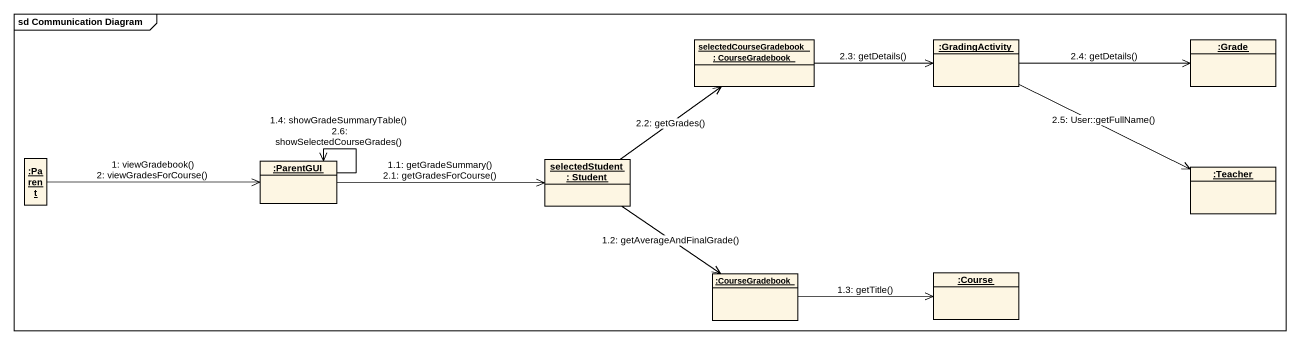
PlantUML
@startuml
mainframe sd Communication Diagram
hide circle
hide empty members
object "selectedCourseGradebook : CourseGradebook" as selectedCourseGradebook
object ":GradingActivity" as GradingActivity
object ":Grade" as Grade
object ":Parent" as Parent
object ":ParentGUI" as ParentGUI
object "selectedStudent : Student" as selectedStudent
object ":Teacher" as Teacher
object ":CourseGradebook" as CourseGradebook
object ":Course" as Course
Parent -right-> ParentGUI : 1: viewGradebook()\n2: viewGradesForCourse()
ParentGUI -right-> selectedStudent : 1.1: getGradeSummary()\n2.1: getGradesForCourse()
selectedStudent --> CourseGradebook : 1.2: getAverageAndFinalGrade()
CourseGradebook -right-> Course : 1.3: getTitle()
ParentGUI --> ParentGUI : 1.4: showGradeSummaryTable()\n2.6: showSelectedCourseGrades()
selectedStudent -up-> selectedCourseGradebook : 2.2: getGrades()
selectedCourseGradebook -right-> GradingActivity : 2.3: getDetails()
GradingActivity -right-> Grade : 2.4: getDetails()
GradingActivity -right-> Teacher : 2.5: User::getFullName()
@enduml
